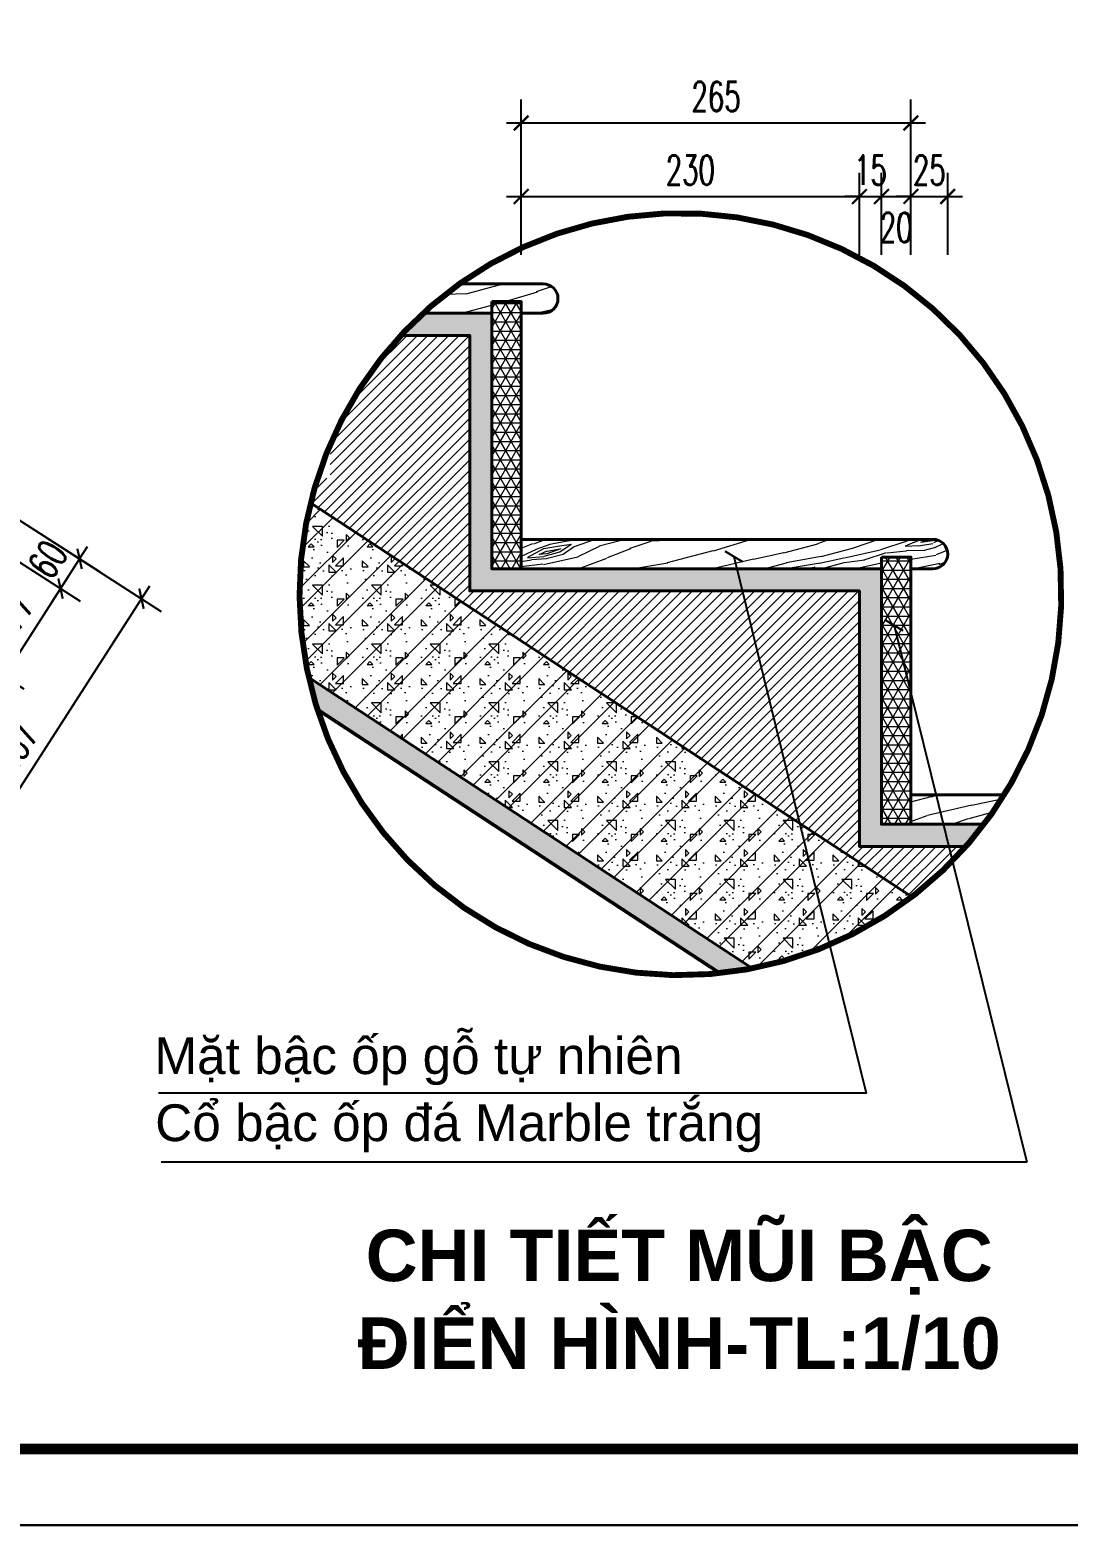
# Model space of a CAD drawing. Header units: millimetres. Extents: x -229618 to 2906, y -178063 to 96806.
# Drawn here: x -133429 to -129899, y -63851 to -58768 of the extents above; entities that cross this region are included whole.
import ezdxf
from ezdxf.enums import TextEntityAlignment as Align

# ---------------------------------------------------------------- set-up
doc = ezdxf.new("R2010")
doc.units = ezdxf.units.MM
doc.header["$LTSCALE"] = 200
doc.header["$MEASUREMENT"] = 0
doc.header["$PDMODE"] = 3
doc.header["$PDSIZE"] = 50
doc.linetypes.add('DASHED2', pattern=[0.375, 0.25, -0.125])
doc.layers.get('0').update_dxf_attribs({"color": 95, "linetype": 'CONTINUOUS'})
doc.layers.get('DEFPOINTS').update_dxf_attribs({"linetype": 'CONTINUOUS'})
for name, color, linetype, lineweight in [('cat', 1, 'CONTINUOUS', 40), ('hatch', 250, 'CONTINUOUS', 5), ('khuat', 8, 'DASHED2', 15), ('nho', 252, 'CONTINUOUS', 15), ('thay', 7, 'CONTINUOUS', 18)]:
    doc.layers.add(name, color=color, linetype=linetype, lineweight=lineweight)
for name, color, linetype in [('DIM', 251, 'CONTINUOUS'), ('KHUNGTEN', 7, 'CONTINUOUS'), ('TEXT', 33, 'CONTINUOUS')]:
    doc.layers.add(name, color=color, linetype=linetype)
doc.layers.add('in', color=203, linetype='CONTINUOUS', lineweight=5, plot=False)
doc.styles.add('Aria H B iso', font='Vharialb_0.ttf')
doc.styles.add('Arial iso', font='vnarial_0.ttf')
doc.styles.add('Scale', font='vnsimli.shx', dxfattribs={"width": 0.65, "bigfont": 'bigfont.shx'})
doc.dimstyles.new('Scale', dxfattribs={"dimscale": 75, "dimtxt": 2, "dimasz": 1, "dimexe": 1.6, "dimexo": 0, "dimgap": 0.8, "dimtad": 1, "dimdec": 0, "dimzin": 0, "dimdsep": 46, "dimtxsty": 'Scale', "dimblk": 'ARCHTICK', "dimcen": 0.1, "dimdle": 1, "dimclrd": 256, "dimclre": 256, "dimclrt": 3, "dimadec": 0, "dimazin": 0, "dimtfac": 1, "dimtdec": 0, "dimtix": 1, "dimtmove": 2, "dimatfit": 3, "dimldrblk": 'ARCHTICK', "dimfxl": 0, "dimtolj": 1, "dimtzin": 0, "dimarcsym": 0})
pattern_1 = [(37.5, (-120913.21, 136051.966), (-0.6299336, 19.2682377), [0, -15.2, 0, -17, 0, -16.25]), (7.5, (-120913.21, 136051.966), (17.697767, 28.2214607), [0, -8.2, 0, -13.7, 0, -5.25]), (327.5, (-120925.51, 136051.966), (31.1414186, 0.0565905), [0, -5, 0, -18, 0, -23.5]), (317.5, (-120925.51, 136051.966), (30.061266, 8.7767556), [0, -2.5, 0, -11.8, 0, -13.5])]
pattern_2 = [(4.6952, (-120863.137, 136463.964), (3027.186802, 293.496821), [55.9015, -5534.268]), (15, (-120807.4, 136468.54), (353.5534, 612.3724), [55, -445]), (33.4349, (-120754.3, 136482.77), (836.51672, 741.78124), [47.434, -1533.7045]), (187.875, (-120714.71, 136508.91), (3510.149876, 422.904624), [40.3115, -3990.8175]), (189.8056, (-120754.644, 136503.387), (4959.03836, 811.134705), [55.227, -5467.4535]), (209.0362, (-120809.06, 136493.98), (-1319.47973, -871.19061), [61.8465, -1999.706]), (24.4623, (-120824.5, 136474.32), (2285.405658, 1130.009727), [30.414, -3010.9675]), (8.6598, (-120796.816, 136486.91), (-3993.112744, -552.312427), [45.277, -4482.4155]), (200.7106, (-120752.056, 136493.73), (-4217.256247, -1647.649176), [50.2495, -4974.6885]), (183.6901, (-120799.06, 136475.96), (2061.26123, 34.67642), [25.495, -2524.0145]), (9.8056, (-120905.31, 136447.488), (-4959.03836, -811.134705), [55.227, -5467.4535]), (3.6901, (-120850.89, 136456.89), (-2061.26123, -34.67642), [50.99, -2498.5195]), (15, (-120800, 136460.17), (353.5534, 612.3724), [60, -440]), (35.556, (-120742.05, 136475.704), (2155.99693, 1612.971744), [42.72, -4229.282]), (18.8141, (-120707.295, 136500.545), (6632.070151, 2294.6991013), [75.1665, -7441.4815]), (9.8056, (-120636.145, 136524.786), (-4959.03836, -811.134705), [55.227, -5467.4535]), (15, (-120581.7, 136534.2), (353.5534, 612.3724), [55, -445]), (20.1944, (-121011.56, 136419.017), (4700.22055, 1777.055919), [55.227, -5467.4535]), (9.8056, (-120959.73, 136438.08), (-4959.03836, -811.134705), [55.227, -5467.4535]), (15, (-121014.15, 136428.7), (353.5534, 612.3724), [30, -470]), (20.1944, (-120985.17, 136436.44), (4700.22055, 1777.055919), [55.227, -5467.4535]), (15, (-120933.34, 136455.5), (353.5534, 612.3724), [50, -450]), (25.3048, (-120885.044, 136468.447), (-2768.369084, -1259.417698), [55.9015, -5534.268]), (20.1944, (-120834.506, 136492.34), (4700.22055, 1777.055919), [55.227, -5467.4535]), (9.8056, (-120782.674, 136511.406), (-4959.03836, -811.134705), [55.227, -5467.4535]), (9.8056, (-120728.254, 136520.81), (-4959.03836, -811.134705), [55.227, -5467.4535]), (6.8699, (-120673.834, 136530.22), (-3027.18681, -293.494504), [70.7105, -3464.823]), (15, (-120603.63, 136538.67), (353.5534, 612.3724), [75, -425]), (2.4712, (-120545.304, 136243.72), (2544.224192, 164.084933), [46.0975, -4563.6745]), (9.2894, (-120499.25, 136245.71), (-4476.075633, -681.72208), [50.2495, -4974.6885]), (23.1301, (-120545.304, 136243.72), (2768.367932, 1259.419708), [35.3555, -3500.1785]), (24.4623, (-120512.79, 136257.61), (2285.405658, 1130.009727), [60.8275, -2980.5535]), (15, (-120940.4, 136153.4), (353.5534, 612.3724), [60, -440]), (5.5377, (-120882.43, 136168.92), (-2544.22422, -164.0857), [30.414, -3010.9675]), (216.8014, (-120852.16, 136171.85), (1319.47936, 871.191473), [26.926, -2665.6565]), (207.9946, (-120873.72, 136155.722), (4087.8478575, 2130.610459), [66.7085, -6604.1235]), (7.875, (-120492.18, 136257.956), (-3510.149876, -422.904624), [40.3115, -3990.8175]), (22.125, (-120492.18, 136257.956), (3251.331275, 1388.82879), [40.3115, -3990.8175]), (15, (-120937.8, 136143.73), (353.5534, 612.3724), [40, -460]), (209.0362, (-120899.16, 136154.08), (-1319.47973, -871.19061), [41.231, -2020.322]), (11.6335, (-120835.43, 136186.688), (-7856.817224, -1587.584065), [85.147, -8429.5465]), (12.7094, (-120752.03, 136203.858), (-11720.5189508, -2622.8676959), [125.1, -12384.896]), (18.1798, (-120629.996, 136231.38), (8080.961403, 2682.9205353), [90.139, -8923.7395]), (24.4623, (-120544.36, 136259.5), (2285.405658, 1130.009727), [91.2415, -2950.14]), (25.3048, (-120928.74, 136109.92), (-2768.369084, -1259.417698), [55.9015, -5534.268]), (30.9454, (-120878.2, 136133.815), (-1802.442206, -1000.600966), [72.801, -3567.254]), (15, (-120815.76, 136171.25), (353.5534, 612.3724), [65, -435]), (6.8699, (-120752.98, 136188.075), (-3027.18681, -293.494504), [70.7105, -3464.823]), (18.5763, (-120682.775, 136196.533), (7115.035692, 2424.101353), [80.156, -7935.4535]), (6.2538, (-120606.795, 136222.068), (3510.150137, 422.901632), [65.7645, -6510.7085]), (0.9638, (-120541.42, 136229.23), (-1578.298274, 94.73334), [61.8465, -1999.706]), (15, (-120479.6, 136230.27), (353.5534, 612.3724), [35, -465]), (189.8056, (-120835.43, 136186.688), (4959.03836, 811.134705), [110.4535, -5412.227]), (10.2364, (-120949.445, 136187.195), (-5442.000928, -940.546047), [120.416, -5900.3815]), (15, (-120830.95, 136208.6), (353.5534, 612.3724), [115, -385]), (19.0856, (-120719.864, 136238.36), (6149.108921, 2165.2848577), [140.3565, -6877.4775]), (15, (-120587.2, 136284.25), (353.5534, 612.3724), [125, -375]), (22.125, (-120922.27, 136085.77), (3251.331275, 1388.82879), [120.934, -3910.195]), (21.3402, (-120810.24, 136131.32), (3734.29329, 1518.239779), [90.554, -4437.1385]), (12.5104, (-120725.895, 136164.273), (-10754.5956724, -2364.0378874), [115.1085, -11395.756]), (8.4802, (-120613.52, 136189.208), (-12945.264147, -1915.7590491), [176.139, -17437.776]), (18.0128, (-121006.385, 136399.7), (8563.9223885, 2812.336303), [95.1315, -9418.0175]), (6.8699, (-120915.916, 136429.116), (-3027.18681, -293.494504), [106.066, -3429.468]), (12.6141, (-120810.612, 136441.803), (-11237.5545482, -2493.4644945), [120.104, -11890.308]), (25.6197, (-120693.407, 136468.032), (-5053.771183, -2389.4342717), [81.394, -8058.016]), (15, (-120620, 136503.23), (353.5534, 612.3724), [100, -400]), (11.8202, (-121021.914, 136457.654), (-8339.7781296, -1717.0033615), [90.139, -8923.7395]), (21.009, (-120933.687, 136476.119), (-4700.219577, -1777.0577768), [95.525, -9456.9615]), (21.7098, (-120844.512, 136510.366), (-4217.2579695, -1647.64579), [85.586, -8473.035]), (9.2894, (-120764.997, 136542.024), (-4476.075633, -681.72208), [100.499, -4924.439]), (2.9052, (-120665.816, 136558.247), (-4605.4854594, -198.7564437), [71.589, -7087.3215]), (24.4623, (-120594.32, 136561.876), (2285.405658, 1130.009727), [60.8275, -2980.5535]), (18.8141, (-120997.326, 136365.89), (6632.070151, 2294.6991013), [75.1665, -7441.4815]), (2.1957, (-120926.176, 136390.133), (-6666.7463547, -233.4312071), [112.805, -11167.709]), (15, (-120813.45, 136394.45), (353.5534, 612.3724), [125, -375]), (20.4403, (-120692.713, 136426.807), (-5183.1835306, -1906.4645002), [105.475, -10442.0365]), (21.7098, (-120593.88, 136463.642), (-4217.2579695, -1647.64579), [85.586, -8473.035]), (15, (-121030.97, 136491.46), (353.5534, 612.3724), [85, -415]), (23.1301, (-120948.87, 136513.46), (2768.367932, 1259.419708), [141.4215, -3394.1125]), (12.6141, (-120818.816, 136569.015), (-11237.5545482, -2493.4644945), [120.104, -11890.308]), (9.4725, (-120701.611, 136595.243), (10401.0391595, 1751.6814309), [155.724, -15416.6875]), (21.8428, (-120913.21, 136051.966), (-7951.5491369, -3165.8914902), [125.897, -12463.7815]), (15, (-120796.35, 136098.8), (353.5534, 612.3724), [140, -360]), (11.3478, (-120661.122, 136135.042), (-15230.66816395, -3045.77562907), [235.478, -23312.3455]), (15, (-120958.5, 136221), (353.5534, 612.3724), [120, -380]), (19.7636, (-120842.593, 136252.06), (5183.184075, 1906.463694), [120.416, -5900.3815]), (13.1524, (-120729.27, 136292.778), (-14618.2964086, -3399.3255572), [155.0805, -15352.982]), (12.2737, (-120578.257, 136328.066), (-9788.6674126, -2105.2294993), [105.119, -10406.779]), (9.8056, (-120979.21, 136298.277), (-4959.03836, -811.134705), [110.4535, -5412.227]), (15, (-120870.37, 136317.1), (353.5534, 612.3724), [160, -340]), (16.9092, (-120715.821, 136358.499), (13876.5113539, 4235.8506493), [150.0835, -14858.2475]), (18.5763, (-120572.226, 136402.15), (7115.035692, 2424.101353), [80.156, -7935.4535])]

# ---------------------------------------------------------------- blocks, each defined once
blk = doc.blocks.new('KhungA3')
at = {"layer": 'DEFPOINTS', "color": 8}
blk.add_lwpolyline([(-3.74, 3.81), (416.31, 3.81), (416.31, 300.81), (-3.74, 300.81)], close=True, dxfattribs=at)
at = {"layer": 'KHUNGTEN', "color": 4, "const_width": 0.724}
blk.add_lwpolyline([(7.54, 8.99), (411.13, 8.99), (411.13, 295.64), (7.54, 295.64)], close=True, dxfattribs=at)
blk = doc.blocks.new('_ArchTick')
at = {"color": 0, "linetype": 'ByBlock', "const_width": 0.15}
blk.add_lwpolyline([(-0.5, -0.5), (0.5, 0.5)], dxfattribs=at)
blk = doc.blocks.new('*D816')
at = {"layer": 'DEFPOINTS', "color": 0}
for p in [(-15087.4, -181581.5), (-15119.9, -181631.9), (-14994.6, -181712.5)]:
    blk.add_point(p, dxfattribs=at)
at = {"layer": 'DIM', "lineweight": -2}
for p, q in [((-15087.4, -181581.5), (-14928.5, -181683.7)), ((-15119.9, -181631.9), (-14961, -181734.1)), ((-14962.2, -181662), (-14948.6, -181641)), ((-14962.2, -181662), (-14994.6, -181712.5)), ((-14994.6, -181712.5), (-15008.1, -181733.5))]:
    blk.add_line(p, q, dxfattribs=at)
at = {"layer": 'DIM', "lineweight": -2, "xscale": 25, "yscale": 25, "zscale": 25}
for p, rotation in [((-14962.2, -181662), 237.2523836919568), ((-14994.6, -181712.5), 57.25238369195682)]:
    blk.add_blockref('_ArchTick', p, dxfattribs=dict(at, rotation=rotation))
at = {"layer": 'DIM', "color": 3, "insert": (-15016.2, -181662.9), "char_height": 50, "attachment_point": 5, "rotation": 57.2524, "style": 'Scale'}
blk.add_mtext('\\A1;60', dxfattribs=at)
blk = doc.blocks.new('*D817')
at = {"layer": 'DEFPOINTS', "color": 0}
for p in [(-15119.9, -181631.9), (-15215.6, -181780.8), (-15090.4, -181861.4)]:
    blk.add_point(p, dxfattribs=at)
at = {"layer": 'DIM', "lineweight": -2}
for p, q in [((-15119.9, -181631.9), (-14961, -181734.1)), ((-14981.1, -181691.5), (-15103.9, -181882.4)), ((-15215.6, -181780.8), (-15056.7, -181883))]:
    blk.add_line(p, q, dxfattribs=at)
at = {"layer": 'DIM', "lineweight": -2, "xscale": 25, "yscale": 25, "zscale": 25}
for p, rotation in [((-14994.6, -181712.5), 57.25238369245598), ((-15090.4, -181861.4), 237.252383692456)]:
    blk.add_blockref('_ArchTick', p, dxfattribs=dict(at, rotation=rotation))
at = {"layer": 'DIM', "color": 3, "insert": (-15080.3, -181762.6), "char_height": 50, "attachment_point": 5, "rotation": 57.2524, "style": 'Scale'}
blk.add_mtext('\\A1;177', dxfattribs=at)
blk = doc.blocks.new('*D821')
at = {"layer": 'DEFPOINTS', "color": 0}
for p in [(-15087.4, -181581.5), (-15442.8, -182134), (-15212.4, -182282.2)]:
    blk.add_point(p, dxfattribs=at)
at = {"layer": 'DIM', "lineweight": -2}
for p, q in [((-15087.4, -181581.5), (-14823.4, -181751.3)), ((-14843.5, -181708.6), (-15226, -182303.3)), ((-15442.8, -182134), (-15178.8, -182303.9))]:
    blk.add_line(p, q, dxfattribs=at)
at = {"layer": 'DIM', "lineweight": -2, "xscale": 25, "yscale": 25, "zscale": 25}
for p, rotation in [((-14857, -181729.7), 57.25238369245598), ((-15212.4, -182282.2), 237.252383692456)]:
    blk.add_blockref('_ArchTick', p, dxfattribs=dict(at, rotation=rotation))
at = {"layer": 'DIM', "color": 3, "insert": (-15072.6, -181981.6), "char_height": 50, "attachment_point": 5, "rotation": 57.2524, "style": 'Scale'}
blk.add_mtext('\\A1;657', dxfattribs=at)
blk = doc.blocks.new('*D1145')
at = {"layer": 'DEFPOINTS', "color": 0}
for p in [(-130608.1, -59334.6), (-131758.1, -59532.3), (-130608.1, -59532.3)]:
    blk.add_point(p, dxfattribs=at)
at = {"layer": 'DIM', "lineweight": -2}
for p, q in [((-131758.1, -59532.3), (-131758.1, -59254.6)), ((-130608.1, -59532.3), (-130608.1, -59254.6)), ((-131808.1, -59334.6), (-130558.1, -59334.6))]:
    blk.add_line(p, q, dxfattribs=at)
at = {"layer": 'DIM', "lineweight": -2, "xscale": 50, "yscale": 50, "zscale": 50, "rotation": 180}
blk.add_blockref('_ArchTick', (-131758.1, -59334.6), dxfattribs=at)
at = {"layer": 'DIM', "lineweight": -2, "xscale": 50, "yscale": 50, "zscale": 50}
blk.add_blockref('_ArchTick', (-130608.1, -59334.6), dxfattribs=at)
at = {"layer": 'DIM', "color": 3, "insert": (-131183.1, -59244.6), "char_height": 100, "attachment_point": 5, "style": 'Scale'}
blk.add_mtext('\\A1;230', dxfattribs=at)
blk = doc.blocks.new('*D1146')
at = {"layer": 'DEFPOINTS', "color": 0}
for p in [(-130533.1, -59334.6), (-130608.1, -59532.3), (-130533.1, -59532.3)]:
    blk.add_point(p, dxfattribs=at)
at = {"layer": 'DIM', "lineweight": -2}
for p, q in [((-130608.1, -59532.3), (-130608.1, -59254.6)), ((-130533.1, -59532.3), (-130533.1, -59254.6)), ((-130608.1, -59334.6), (-130658.1, -59334.6)), ((-130608.1, -59334.6), (-130533.1, -59334.6)), ((-130533.1, -59334.6), (-130483.1, -59334.6))]:
    blk.add_line(p, q, dxfattribs=at)
at = {"layer": 'DIM', "lineweight": -2, "xscale": 50, "yscale": 50, "zscale": 50}
blk.add_blockref('_ArchTick', (-130608.1, -59334.6), dxfattribs=at)
at = {"layer": 'DIM', "lineweight": -2, "xscale": 50, "yscale": 50, "zscale": 50, "rotation": 180}
blk.add_blockref('_ArchTick', (-130533.1, -59334.6), dxfattribs=at)
at = {"layer": 'DIM', "color": 3, "insert": (-130570.6, -59244.6), "char_height": 100, "attachment_point": 5, "style": 'Scale'}
blk.add_mtext('\\A1;15', dxfattribs=at)
blk = doc.blocks.new('*D1147')
at = {"layer": 'DEFPOINTS', "color": 0}
for p in [(-130433.1, -59334.6), (-130533.1, -59532.3), (-130433.1, -59532.3)]:
    blk.add_point(p, dxfattribs=at)
at = {"layer": 'DIM', "lineweight": -2}
for p, q in [((-130533.1, -59532.3), (-130533.1, -59254.6)), ((-130433.1, -59532.3), (-130433.1, -59254.6)), ((-130583.1, -59334.6), (-130383.1, -59334.6))]:
    blk.add_line(p, q, dxfattribs=at)
at = {"layer": 'DIM', "lineweight": -2, "xscale": 50, "yscale": 50, "zscale": 50, "rotation": 180}
blk.add_blockref('_ArchTick', (-130533.1, -59334.6), dxfattribs=at)
at = {"layer": 'DIM', "lineweight": -2, "xscale": 50, "yscale": 50, "zscale": 50}
blk.add_blockref('_ArchTick', (-130433.1, -59334.6), dxfattribs=at)
at = {"layer": 'DIM', "color": 3, "insert": (-130483.1, -59439.5), "char_height": 100, "attachment_point": 5, "style": 'Scale'}
blk.add_mtext('\\A1;20', dxfattribs=at)
blk = doc.blocks.new('*D1148')
at = {"layer": 'DEFPOINTS', "color": 0}
for p in [(-130308.1, -59334.6), (-130433.1, -59532.3), (-130308.1, -59532.3)]:
    blk.add_point(p, dxfattribs=at)
at = {"layer": 'DIM', "lineweight": -2}
for p, q in [((-130433.1, -59532.3), (-130433.1, -59254.6)), ((-130308.1, -59532.3), (-130308.1, -59254.6)), ((-130433.1, -59334.6), (-130483.1, -59334.6)), ((-130433.1, -59334.6), (-130308.1, -59334.6)), ((-130308.1, -59334.6), (-130258.1, -59334.6))]:
    blk.add_line(p, q, dxfattribs=at)
at = {"layer": 'DIM', "lineweight": -2, "xscale": 50, "yscale": 50, "zscale": 50}
blk.add_blockref('_ArchTick', (-130433.1, -59334.6), dxfattribs=at)
at = {"layer": 'DIM', "lineweight": -2, "xscale": 50, "yscale": 50, "zscale": 50, "rotation": 180}
blk.add_blockref('_ArchTick', (-130308.1, -59334.6), dxfattribs=at)
at = {"layer": 'DIM', "color": 3, "insert": (-130370.6, -59244.6), "char_height": 100, "attachment_point": 5, "style": 'Scale'}
blk.add_mtext('\\A1;25', dxfattribs=at)
blk = doc.blocks.new('*D1149')
at = {"layer": 'DEFPOINTS', "color": 0}
for p in [(-130433.1, -59084.6), (-131758.1, -59532.3), (-130433.1, -59532.3)]:
    blk.add_point(p, dxfattribs=at)
at = {"layer": 'DIM', "lineweight": -2}
for p, q in [((-131758.1, -59532.3), (-131758.1, -59004.6)), ((-130433.1, -59532.3), (-130433.1, -59004.6)), ((-131808.1, -59084.6), (-130383.1, -59084.6))]:
    blk.add_line(p, q, dxfattribs=at)
at = {"layer": 'DIM', "lineweight": -2, "xscale": 50, "yscale": 50, "zscale": 50, "rotation": 180}
blk.add_blockref('_ArchTick', (-131758.1, -59084.6), dxfattribs=at)
at = {"layer": 'DIM', "lineweight": -2, "xscale": 50, "yscale": 50, "zscale": 50}
blk.add_blockref('_ArchTick', (-130433.1, -59084.6), dxfattribs=at)
at = {"layer": 'DIM', "color": 3, "insert": (-131095.6, -58994.6), "char_height": 100, "attachment_point": 5, "style": 'Scale'}
blk.add_mtext('\\A1;265', dxfattribs=at)
blk = doc.blocks.new('ct thag')
at = {"layer": 'DIM'}
for base, p1, p2, picture, middle in [((-15212.4, -182282.2), (-15087.4, -181581.5), (-15442.8, -182134), '*D821', (-15072.6, -181981.6)), ((-15090.4, -181861.4), (-15119.9, -181631.9), (-15215.6, -181780.8), '*D817', (-15080.3, -181762.6))]:
    dim = blk.add_linear_dim(base=base, p1=p1, p2=p2, angle=57.2524, dimstyle='Scale', override={"dimscale": 25}, dxfattribs=at)
    dim.commit()
    dim.dimension.update_dxf_attribs({"geometry": picture, "text_midpoint": middle})
dim = blk.add_aligned_dim(p1=(-15087.4, -181581.5), p2=(-15119.9, -181631.9), distance=149, dimstyle='Scale', override={"dimscale": 25}, dxfattribs=at)
dim.commit()
dim.dimension.update_dxf_attribs({"geometry": '*D816', "text_midpoint": (-15016.2, -181662.9)})

msp = doc.modelspace()

# ---------------------------------------------------------------- hatches: boundary and pattern name
at = {"layer": 'hatch'}
h = msp.add_hatch(dxfattribs=at)
h.set_pattern_fill('WOOD_5', color=256, scale=500, angle=15, style=0, pattern_type=2)
h.set_pattern_definition(pattern_2)
h.paths.add_polyline_path([(-131683.1, -59631.5), (-131968.5, -59631.5, 0.030703), (-132092, -59731.5), (-131858.1, -59731.5), (-131858.1, -59691.5), (-131758.1, -59691.5), (-131758.1, -59731.5), (-131683.1, -59731.5, 1)])
h = msp.add_hatch(dxfattribs=at)
h.set_pattern_fill('NET3', color=256, scale=250, style=0)
h.set_pattern_definition([(0, (-120913.21, 136051.966), (0, 31.25), []), (60, (-120913.21, 136051.966), (-27.063294, 15.625), []), (120, (-120913.21, 136051.966), (-27.063294, -15.625), [])])
h.paths.add_polyline_path([(-131858.1, -59691.5), (-131858.1, -60599.9), (-131758.1, -60599.9), (-131758.1, -59691.5)])
h.paths.add_polyline_path([(-130533.1, -60559.9), (-130533.1, -61468.4), (-130433.1, -61468.4), (-130433.1, -60559.9)])
h = msp.add_hatch(dxfattribs=at)
h.set_pattern_fill('AR-SAND', color=256, scale=10, style=0)
h.set_pattern_definition(pattern_1)
h.paths.add_polyline_path([(-130533.1, -60599.9), (-131858.1, -60599.9), (-131858.1, -60499.9), (-131858.1, -59731.5), (-132092, -59731.5, 0.02053), (-132167.3, -59806.5), (-131933.1, -59806.5), (-131933.1, -60674.9), (-130608.1, -60674.9), (-130608.1, -61543.4), (-130245.6, -61543.4, 0.01871), (-130184.3, -61468.4), (-130533.1, -61468.4), (-130533.1, -61368.4)])
h = msp.add_hatch(dxfattribs=at)
h.set_pattern_fill('ANSI31', color=256, scale=200, style=0)
h.set_pattern_definition([(45, (-120913.21, 136051.966), (-17.6776695, 17.6776695), [])])
edge = h.paths.add_edge_path()
edge.add_line((-131933.1, -59806.5), (-132167.3, -59806.5))
edge.add_arc((-131216.7, -60686.3), 1295.2, 137.2158, 156.8974)
edge.add_line((-132408.1, -60178.1), (-132408.1, -60291.5))
edge.add_line((-132408.1, -60291.5), (-132450.3, -60291.5))
edge.add_arc((-131216.7, -60686.3), 1295.2, 162.2546, 166.1177)
edge.add_line((-132474.1, -60375.5), (-130430.1, -61715.2))
edge.add_arc((-131216.7, -60686.3), 1295.2, 307.3997, 318.5691)
edge.add_line((-130245.6, -61543.4), (-130608.1, -61543.4))
edge.add_line((-130608.1, -61543.4), (-130608.1, -60674.9))
edge.add_line((-130608.1, -60674.9), (-131933.1, -60674.9))
edge.add_line((-131933.1, -60674.9), (-131933.1, -59806.5))
h = msp.add_hatch(dxfattribs=at)
h.set_pattern_fill('BT', color=256, scale=200, style=0)
h.set_pattern_definition([(0, (-120746.62, 136077.63), (0, 200), [0, -200]), (0, (-120887.91, 136164.1), (0, 200), [0, -200]), (0, (-120881.65, 136128.88), (0, 200), [0, -200]), (0, (-120811.2, 136145.31), (0, 200), [0, -200]), (0, (-120849.17, 136202.83), (0, 200), [0, -200]), (0, (-120859.34, 136177.4), (0, 200), [0, -200]), (0, (-120841.34, 136220.04), (0, 200), [0, -200]), (0, (-120869.13, 136236.87), (0, 200), [0, -200]), (0, (-120830.77, 136193.05), (0, 200), [0, -200]), (0, (-120894.96, 136193.83), (0, 200), [0, -200]), (0, (-120766.97, 136194.61), (0, 200), [0, -200]), (0, (-120738.01, 136200.1), (0, 200), [0, -200]), (0, (-120752.89, 136179.75), (0, 200), [0, -200]), (0, (-120748.58, 136152.36), (0, 200), [0, -200]), (0, (-120800.63, 136176.22), (0, 200), [0, -200]), (0, (-120802.2, 136121.06), (0, 200), [0, -200]), (0, (-120802.2, 136103.84), (0, 200), [0, -200]), (0, (-120896.91, 136099.93), (0, 200), [0, -200]), (0, (-120817.85, 136123.4), (0, 200), [0, -200]), (0, (-120817.07, 136056.89), (0, 200), [0, -200]), (0, (-120838.6, 136099.54), (0, 200), [0, -200]), (0, (-120837.03, 136079.97), (0, 200), [0, -200]), (0, (-120862.86, 136065.5), (0, 200), [0, -200]), (0, (-120849.56, 136092.1), (0, 200), [0, -200]), (0, (-120858.95, 136100.32), (0, 200), [0, -200]), (45, (-120753.23, 136094.18), (0, 200.00006), [16, -266.8428]), (135, (-120741.91, 136105.49), (-200.00006, 0), [16, -266.8428]), (270, (-120753.23, 136116.8), (200, -4e-14), [22.6274, -177.3726]), (180, (-120760.17, 136096.72), (-2e-14, -200), [24, -176]), (270, (-120784.17, 136096.72), (200, -4e-14), [24, -176]), (45, (-120784.17, 136072.72), (0, 200.00006), [33.9412, -248.9016]), (90, (-120834.18, 136110.55), (-200, 1e-14), [33.6, -166.4]), (180, (-120834.18, 136144.15), (-2e-14, -200), [33.6, -166.4]), (315, (-120867.78, 136144.15), (200.00006, -4e-14), [47.5176, -235.3252]), (135, (-120862.64, 136074.59), (-200.00006, 0), [14, -268.8428]), (225, (-120872.54, 136084.49), (-2e-14, -200.00006), [14, -268.8428]), (0, (-120882.44, 136074.6), (0, 200), [19.799, -180.201]), (0, (-120789.54, 136209.8), (0, 200), [27.5, -172.5]), (90, (-120762.04, 136209.8), (-200, 1e-14), [27.5, -172.5]), (225, (-120762.04, 136237.3), (-2e-14, -200.00006), [38.8908, -243.9518]), (270, (-120812.67, 136213.78), (200, -4e-14), [25, -175]), (0, (-120812.67, 136188.78), (0, 200), [25, -175]), (135, (-120787.67, 136188.78), (-200.00006, 0), [35.3554, -247.4874]), (45, (-120799.95, 136221.49), (0, 200.00006), [17, -265.8428]), (135, (-120787.93, 136233.51), (-200.00006, 0), [17, -265.8428]), (270, (-120799.95, 136245.53), (200, -4e-14), [24.0416, -175.9584]), (135, (-120878.48, 136207.09), (-200.00006, 0), [28.2842, -254.5584]), (0, (-120898.48, 136207.09), (0, 200), [20, -180]), (270, (-120898.48, 136227.09), (200, -4e-14), [20, -180]), (45, (-120913.21, 136051.97), (-98.99495, 98.99495), []), (45, (-120843.21, 136051.97), (-98.99495, 98.99495), [])])
edge = h.paths.add_edge_path()
edge.add_arc((-131216.7, -60686.3), 1295.2, 280.9087, 307.3997)
edge.add_line((-130430.1, -61715.2), (-132474.1, -60375.5))
edge.add_arc((-131216.7, -60686.3), 1295.2, 166.1177, 192.6087)
edge.add_line((-132480.7, -60969), (-130971.6, -61958.1))
h = msp.add_hatch(dxfattribs=at)
h.set_pattern_fill('WOOD_5', color=256, scale=500, angle=15, style=0, pattern_type=2)
h.set_pattern_definition(pattern_2)
h.paths.add_polyline_path([(-130533.1, -60559.9), (-130433.1, -60559.9), (-130433.1, -60599.9), (-130358.1, -60599.9, 1), (-130358.1, -60499.9), (-131758.1, -60499.9), (-131758.1, -60599.9), (-130533.1, -60599.9)])
h = msp.add_hatch(dxfattribs=at)
h.set_pattern_fill('AR-SAND', color=256, scale=10, style=0)
h.set_pattern_definition(pattern_1)
h.paths.add_polyline_path([(-132480.7, -60969, 0.021792), (-132451.3, -61078), (-131083.3, -61974.6, 0.021792), (-130971.6, -61958.1)])
h = msp.add_hatch(dxfattribs=at)
h.set_pattern_fill('WOOD_5', color=256, scale=500, angle=15, style=0, pattern_type=2)
h.set_pattern_definition(pattern_2)
h.paths.add_polyline_path([(-130115.7, -61368.4), (-130433.1, -61368.4), (-130433.1, -61468.4), (-130184.3, -61468.4, 0.023422)])

# ---------------------------------------------------------------- linework, layer by layer
at = {"layer": 'cat'}
for p, q in [((-131683.1, -59631.5), (-131968.5, -59631.5)), ((-132092, -59731.5), (-131858.1, -59731.5)), ((-131758.1, -59731.5), (-131683.1, -59731.5)), ((-132474.1, -60375.5), (-130430.1, -61715.2)), ((-130358.1, -60499.9), (-131758.1, -60499.9)), ((-131858.1, -60599.9), (-130533.1, -60599.9)), ((-130433.1, -60599.9), (-130358.1, -60599.9)), ((-132480.7, -60969), (-130971.6, -61958.1))]:
    msp.add_line(p, q, dxfattribs=at)
for points in [[(-131858.1, -59691.5), (-131858.1, -60599.9), (-131758.1, -60599.9), (-131758.1, -59691.5)], [(-130533.1, -60559.9), (-130533.1, -61468.4), (-130433.1, -61468.4), (-130433.1, -60559.9)]]:
    msp.add_lwpolyline(points, close=True, dxfattribs=at)
for points in [[(-132167.3, -59806.5), (-131933.1, -59806.5), (-131933.1, -60674.9), (-130608.1, -60674.9), (-130608.1, -61543.4), (-130245.6, -61543.4)], [(-130115.7, -61368.4), (-130433.1, -61368.4), (-130433.1, -61468.4), (-130184.3, -61468.4)]]:
    msp.add_lwpolyline(points, dxfattribs=at)
for centre in [(-131683.1, -59681.5), (-130358.1, -60549.9)]:
    msp.add_arc(centre, 50, 270, 90, dxfattribs=at)
at = {"layer": 'in'}
msp.add_lwpolyline([(-147428.7, -49000.5), (-126426.6, -49000.5), (-126426.6, -63850.5), (-147428.7, -63850.5)], close=True, dxfattribs=at)
at = {"layer": 'khuat', "color": 5, "ltscale": 2, "const_width": 20}
msp.add_lwpolyline([(-132144.5, -61590.1, -0.96349), (-130358.7, -59716, -1.037893), (-132144.5, -61590.1, -0.985703)], format="xyb", dxfattribs=at)
at = {"layer": 'nho', "linetype": 'Continuous', "lineweight": 50}
msp.add_line((-132451.3, -61078), (-131083.3, -61974.6), dxfattribs=at)

# ---------------------------------------------------------------- block references
at = {"layer": 'thay', "xscale": 50, "yscale": 50, "zscale": 50.00000000000006}
for p in [(-147241.8, -64041.2), (-147241.8, -78891.2)]:
    msp.add_blockref('KhungA3', p, dxfattribs=at)

# ---------------------------------------------------------------- texts
at = {"layer": 'TEXT', "style": 'Aria H B iso'}
for s, p in [('Chi tiÕt mòi bËc', (-131220.9, -63021.3)), ('®iÓn h×nh-tl:1/10', (-131220.9, -63319.6))]:
    msp.add_text(s, height=175, dxfattribs=at).set_placement(p, align=Align.CENTER)

# ---------------------------------------------------------------- dimensions: what is measured, and where the dimension line sits
at = {"layer": 'DIM'}
for base, p1, p2, picture, middle in [((-130433.1, -59084.6), (-131758.1, -59532.3), (-130433.1, -59532.3), '*D1149', (-131095.6, -58994.6)), ((-130608.1, -59334.6), (-131758.1, -59532.3), (-130608.1, -59532.3), '*D1145', (-131183.1, -59244.6)), ((-130533.1, -59334.6), (-130608.1, -59532.3), (-130533.1, -59532.3), '*D1146', (-130570.6, -59244.6)), ((-130308.1, -59334.6), (-130433.1, -59532.3), (-130308.1, -59532.3), '*D1148', (-130370.6, -59244.6))]:
    dim = msp.add_linear_dim(base=base, p1=p1, p2=p2, dimstyle='Scale', override={"dimscale": 50, "dimlfac": 0.2}, dxfattribs=at)
    dim.commit()
    dim.dimension.update_dxf_attribs({"geometry": picture, "text_midpoint": middle})
dim = msp.add_linear_dim(base=(-130433.1, -59334.6), p1=(-130533.1, -59532.3), p2=(-130433.1, -59532.3), dimstyle='Scale', override={"dimscale": 50, "dimlfac": 0.2}, dxfattribs=at)
dim.commit()
dim.dimension.update_dxf_attribs({"geometry": '*D1147', "text_midpoint": (-130483.1, -59439.5), "dimtype": 160})

# ---------------------------------------------------------------- leaders
msp.add_leader([(-131035, -60558.4), (-130584.7, -62382.7)], dimstyle='Scale', override={"dimscale": 50, "dimgap": 0.7, "dimtad": 0}, dxfattribs=at)

# ---------------------------------------------------------------- next in the draw order: block references
at = {"layer": 'DIM', "xscale": 2, "yscale": 2, "zscale": 2}
msp.add_blockref('ct thag', (-103335.3, 302757.8), dxfattribs=at)

# ---------------------------------------------------------------- next in the draw order: linework, layer by layer
at = {"layer": 'DIM'}
msp.add_lwpolyline([(-131035, -60558.4), (-130584.7, -62382.7), (-132991.9, -62382.7)], dxfattribs=at)

# ---------------------------------------------------------------- next in the draw order: texts
at = {"layer": 'TEXT', "style": 'Arial iso'}
for s, p in [('MÆt bËc èp gç tù nhiªn', (-133005.7, -62317.5)), ('Cæ bËc èp ®¸ Marble tr¾ng', (-133002.7, -62545.4))]:
    msp.add_text(s, height=125, dxfattribs=at).set_placement(p)

# ---------------------------------------------------------------- next in the draw order: leaders
at = {"layer": 'DIM'}
msp.add_leader([(-130489.7, -60792.5), (-130039.5, -62616.8), (-132981.8, -62616.8)], dimstyle='Scale', override={"dimscale": 50, "dimgap": 0.7, "dimtad": 0}, dxfattribs=at)

doc.saveas('drawing.dxf')
